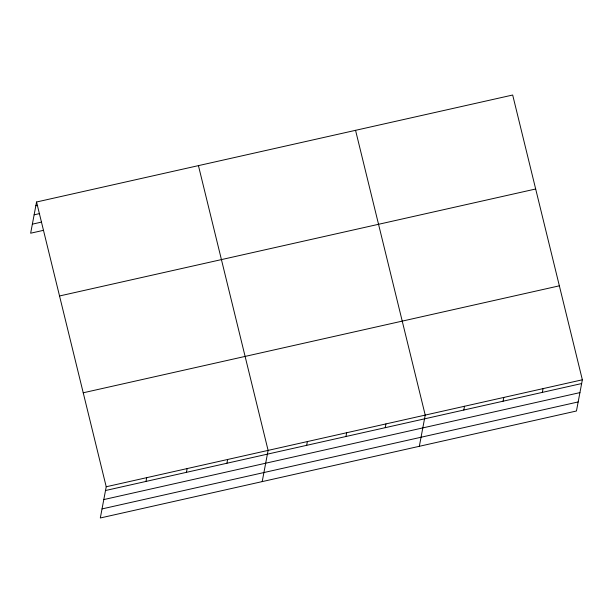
<?xml version="1.0" encoding="UTF-8"?>
<svg xmlns="http://www.w3.org/2000/svg" width="613" height="613" viewBox="0 0 613 613"><rect width="100%" height="100%" fill="white"/><g stroke="black" fill="none" stroke-linecap="round" stroke-linejoin="round"><path stroke-width="0.92" d="M36.55 201.999L106.218 486.76L100.317 517.977L576.45 411.001L582.35 379.792L512.683 95.023L36.55 201.999L30.65 233.208L43.531 230.319M145.978 481.427L146.683 477.673M186.444 472.339L187.157 468.577M226.917 463.244L227.63 459.482M262.203 481.603L268.103 450.394L198.436 165.625M306.669 445.329L307.381 441.567M345.954 436.502L346.667 432.74M385.232 427.675L385.945 423.912M419.33 446.302L425.223 415.093L355.555 130.324M463.796 410.028L464.508 406.266M503.074 401.201L503.786 397.439M542.359 392.374L543.072 388.619M35.838 205.753L37.677 205.347M34.129 214.818L39.646 213.577M32.359 224.151L41.561 222.082M59.538 295.972L535.67 188.996M83.222 392.787L559.362 285.819M106.218 486.76L582.35 379.792M105.505 490.523L581.637 383.554M103.789 499.58L579.929 392.611M102.026 508.913L578.166 401.944"/></g></svg>
